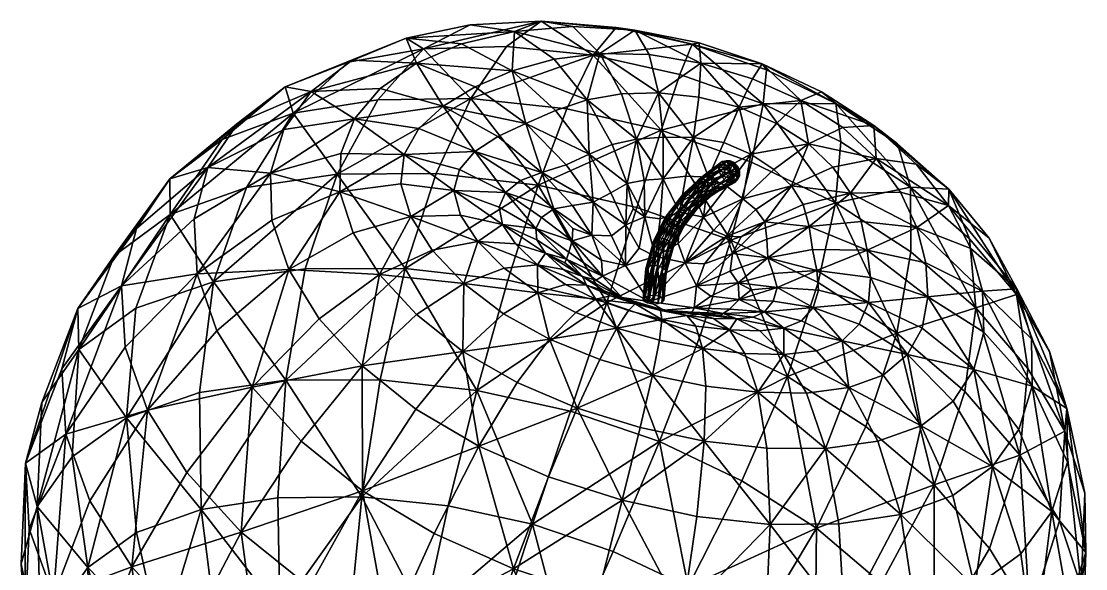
# Model space of a CAD drawing. Header units: millimetres. Extents: x -100 to 100, y -108 to 108.
# Drawn here: x -34.7 to 30.2, y 74.4 to 107.7 of the extents above; entities that cross this region are included whole.
import ezdxf

# ---------------------------------------------------------------- set-up
doc = ezdxf.new("R2010")
doc.units = ezdxf.units.MM
doc.layers.get('0').update_dxf_attribs({"color": 53, "true_color": 0xc6e157})

msp = doc.modelspace()

# ---------------------------------------------------------------- meshes
at = {"color": 54, "true_color": 0x94b11b}
mesh = msp.add_polyface(dxfattribs=at)
corners = [(-3.212, 97.751, 56.457), (-9.427, 98.445, 54.477), (-11.315, 92.656, 58.969), (-1.451, 102.4, 50.931), (-7.321, 103.032, 49.03), (-3.013, 107.733, 37.663), (-5.135, 106.2, 43.226), (0.16, 105.674, 45.001), (-7.347, 107.513, 35.324), (-10.204, 106.054, 40.641), (-12.991, 102.951, 46.251), (-11.255, 106.712, 32.393), (-10.982, 95.841, 10.118), (-11.587, 97.827, 12.551), (-8.341, 97.409, 13.276), (-7.942, 95.914, 11.382), (-10.637, 105.186, 25.413), (-7.051, 103.733, 22.736), (-8.991, 102.568, 20.225), (-12.838, 103.644, 22.276), (-10.477, 101.201, 17.65), (-14.4, 101.787, 19.01), (-3.954, 101.5, 20.916), (-1.502, 98.99, 19.912), (-2.981, 98.523, 18.468), (-5.657, 100.704, 18.985), (-4.29, 98.028, 17.067), (-7.07, 99.805, 17.051), (-5.19, 97.304, 15.767), (-5.584, 96.394, 14.452), (-8.008, 98.706, 15.156), (-11.38, 99.617, 15.077), (-7.872, 106.36, 28.315), (-4.655, 107.119, 30.864), (-2.238, 105.414, 27.27), (-4.787, 104.709, 25.121), (-1.095, 107.413, 32.94), (0.556, 105.763, 29.073), (-2.145, 102.29, 22.8), (-0.093, 99.634, 21.341), (-0.21, 102.937, 24.548), (-2.248, 96.299, 17.554), (0.144, 96.71, 19.683), (-1.108, 96.497, 18.582)]
mesh.append_faces([[corners[k] for k in face] for face in [(0, 1, 2, 0), (0, 3, 4, 0), (4, 1, 0, 4), (5, 6, 7, 5), (5, 8, 9, 5), (9, 6, 5, 9), (9, 10, 4, 9), (4, 6, 9, 4), (4, 3, 7, 4), (7, 6, 4, 7), (9, 8, 11, 9), (12, 13, 14, 12), (14, 15, 12, 14), (16, 17, 18, 16), (18, 19, 16, 18), (18, 20, 21, 18), (22, 23, 24, 22), (24, 25, 22, 24), (24, 26, 27, 24), (27, 25, 24, 27), (27, 20, 18, 27), (18, 25, 27, 18), (18, 17, 22, 18), (22, 25, 18, 22), (28, 29, 14, 28), (14, 30, 28, 14), (14, 13, 31, 14), (31, 30, 14, 31), (31, 20, 27, 31), (27, 30, 31, 27), (27, 26, 28, 27), (28, 30, 27, 28), (11, 32, 16, 11), (11, 8, 33, 11), (33, 32, 11, 33), (33, 34, 35, 33), (35, 32, 33, 35), (35, 17, 16, 35), (16, 32, 35, 16), (33, 36, 37, 33), (33, 8, 5, 33), (5, 36, 33, 5), (22, 38, 39, 22), (22, 17, 35, 22), (35, 38, 22, 35), (35, 34, 40, 35), (40, 38, 35, 40), (28, 26, 41, 28), (24, 23, 42, 24), (41, 26, 24, 41), (24, 43, 41, 24)]], dxfattribs={"vtx2": -1, "vtx3": -1, "color": 54})
mesh = msp.add_polyface(dxfattribs=at)
corners = [(0.16, 105.674, 45.001), (1.563, 107.347, 39.291), (-3.013, 107.733, 37.663), (6.196, 106.333, 40.09), (5.428, 104.481, 45.855), (-1.451, 102.4, 50.931), (4.304, 101.087, 51.849), (2.82, 96.381, 57.428), (8.553, 94.386, 57.407), (-3.212, 97.751, 56.457), (2.697, 107.194, 34.425), (-1.095, 107.413, 32.94), (3.557, 105.704, 30.414), (0.556, 105.763, 29.073), (-2.238, 105.414, 27.27), (-4.655, 107.119, 30.864), (4.135, 103.368, 27.269), (4.426, 100.677, 25.001), (2.8, 100.557, 23.962), (1.876, 103.304, 26.075), (1.318, 100.23, 22.707), (-0.21, 102.937, 24.548), (-0.093, 99.634, 21.341), (-1.502, 98.99, 19.912), (-3.954, 101.5, 20.916), (-2.145, 102.29, 22.8), (6.723, 105.181, 31.18), (6.61, 106.411, 35.2), (0.144, 96.71, 19.683), (-1.108, 96.497, 18.582), (-2.981, 98.523, 18.468), (1.225, 97.272, 20.737), (2.233, 97.834, 21.755), (2.583, 96.295, 21.49), (2.135, 95.324, 20.79), (4.423, 98.121, 23.62), (3.266, 98.044, 22.749), (4.23, 95.697, 22.761), (3.308, 95.811, 22.007), (6.266, 100.651, 25.721), (5.423, 96.098, 23.393), (5.805, 98.283, 24.269), (4.551, 95.766, 17.364), (5.471, 96.974, 16.036), (5.482, 96.721, 15.826), (4.679, 95.93, 17.62), (5.605, 97.146, 16.285), (4.925, 95.981, 17.833)]
mesh.append_faces([[corners[k] for k in face] for face in [(0, 1, 2, 0), (3, 1, 0, 3), (0, 4, 3, 0), (0, 5, 6, 0), (6, 4, 0, 6), (6, 7, 8, 6), (6, 5, 9, 6), (9, 7, 6, 9), (2, 1, 10, 2), (10, 11, 2, 10), (10, 12, 13, 10), (13, 11, 10, 13), (13, 14, 15, 13), (16, 17, 18, 16), (18, 19, 16, 18), (18, 20, 21, 18), (21, 19, 18, 21), (21, 14, 13, 21), (13, 19, 21, 13), (13, 12, 16, 13), (16, 19, 13, 16), (22, 23, 24, 22), (21, 20, 22, 21), (22, 25, 21, 22), (10, 1, 3, 10), (26, 12, 10, 26), (10, 27, 26, 10), (16, 12, 26, 16), (28, 29, 30, 28), (28, 23, 22, 28), (22, 31, 28, 22), (22, 20, 32, 22), (32, 31, 22, 32), (32, 33, 34, 32), (34, 31, 32, 34), (28, 31, 34, 28), (18, 17, 35, 18), (35, 36, 18, 35), (35, 37, 38, 35), (38, 36, 35, 38), (38, 33, 32, 38), (32, 36, 38, 32), (32, 20, 18, 32), (18, 36, 32, 18), (35, 17, 39, 35), (40, 37, 35, 40), (35, 41, 40, 35), (42, 43, 44, 42), (45, 46, 43, 45), (43, 42, 45, 43), (46, 45, 47, 46)]], dxfattribs={"vtx2": -1, "vtx3": -1, "color": 54})
mesh = msp.add_polyface(dxfattribs=at)
corners = [(4.304, 101.087, 51.849), (9.809, 99.154, 51.806), (10.513, 102.693, 45.81), (5.428, 104.481, 45.855), (6.196, 106.333, 40.09), (6.61, 106.411, 35.2), (2.697, 107.194, 34.425), (6.723, 105.181, 31.18), (10.463, 105.135, 35.274), (6.266, 100.651, 25.721), (4.426, 100.677, 25.001), (4.135, 103.368, 27.269), (6.59, 103.106, 28.023), (9.87, 104.234, 31.36), (9.05, 102.494, 28.303), (8.116, 100.349, 26.068), (5.805, 98.283, 24.269), (4.423, 98.121, 23.62), (7.181, 98.23, 24.624), (9.772, 99.637, 25.988), (8.117, 98.748, 12.714), (8.438, 98.756, 12.822), (8.495, 98.609, 12.787), (8.133, 99.02, 12.889), (8.446, 98.892, 12.91), (7.961, 98.294, 12.76), (8.23, 98.455, 12.643), (8.443, 98.218, 12.698), (8.218, 98.008, 12.825), (7.825, 98.648, 12.845), (7.844, 98.976, 13.057), (8.015, 99.19, 13.34), (8.274, 99.197, 13.124), (8.291, 99.233, 13.618), (6.903, 97.597, 14.106), (6.771, 97.892, 14.195), (6.778, 98.167, 14.388), (6.921, 98.348, 14.636), (7.162, 98.388, 14.87), (7.436, 98.274, 15.029), (8.598, 99.093, 13.816), (7.67, 98.038, 15.07), (8.855, 98.808, 13.881), (6.465, 97.906, 14.78), (6.603, 98.082, 15.022), (6.84, 98.122, 15.249), (7.111, 98.014, 15.4), (7.344, 97.788, 15.433), (7.477, 97.504, 15.341)]
mesh.append_faces([[corners[k] for k in face] for face in [(0, 1, 2, 0), (2, 3, 0, 2), (4, 3, 2, 4), (4, 5, 6, 4), (7, 5, 8, 7), (9, 10, 11, 9), (11, 12, 9, 11), (7, 12, 11, 7), (7, 13, 14, 7), (14, 12, 7, 14), (14, 15, 9, 14), (9, 12, 14, 9), (9, 16, 17, 9), (9, 15, 18, 9), (18, 16, 9, 18), (18, 15, 19, 18), (20, 21, 22, 20), (23, 24, 21, 23), (21, 20, 23, 21), (25, 26, 27, 25), (27, 28, 25, 27), (29, 20, 26, 29), (26, 25, 29, 26), (30, 23, 20, 30), (20, 29, 30, 20), (31, 32, 23, 31), (23, 30, 31, 23), (32, 31, 33, 32), (34, 25, 28, 34), (35, 29, 25, 35), (25, 34, 35, 25), (36, 30, 29, 36), (29, 35, 36, 29), (37, 31, 30, 37), (30, 36, 37, 30), (38, 33, 31, 38), (31, 37, 38, 31), (39, 40, 33, 39), (33, 38, 39, 33), (41, 42, 40, 41), (40, 39, 41, 40), (43, 36, 35, 43), (36, 43, 44, 36), (44, 37, 36, 44), (37, 44, 45, 37), (45, 38, 37, 45), (38, 45, 46, 38), (46, 39, 38, 46), (39, 46, 47, 39), (47, 41, 39, 47), (41, 47, 48, 41)]], dxfattribs={"vtx2": -1, "vtx3": -1, "color": 54})
mesh = msp.add_polyface(dxfattribs=at)
corners = [(-25.652, 95.958, 43.452), (-22.479, 100.528, 38.482), (-25.669, 98.124, 33.705), (-29.077, 93.437, 38.404), (-27.718, 95.093, 28.61), (-31.277, 90.233, 33.002), (-18.64, 103.73, 33.503), (-14.553, 105.353, 28.989), (-17.055, 103.46, 25.23), (-21.497, 101.542, 29.177), (-18.729, 101.135, 21.274), (-23.352, 98.815, 24.587), (-19.538, 98.482, 17.278), (-19.448, 95.603, 13.396), (-24.014, 92.329, 15.435), (-24.194, 95.696, 19.939), (-28.628, 91.614, 23.439), (-7.321, 103.032, 49.03), (-12.991, 102.951, 46.251), (-15.475, 98.411, 51.585), (-9.427, 98.445, 54.477), (-17.42, 92.643, 56.079), (-11.315, 92.656, 58.969), (-11.255, 106.712, 32.393), (-14.791, 105.232, 37.363), (-18.149, 102.126, 42.7), (-10.204, 106.054, 40.641), (-21, 97.599, 47.878), (-23.016, 91.856, 52.373), (-18.425, 92.602, 9.787), (-15.297, 97.33, 12.513), (-14.481, 94.833, 9.493), (-11.587, 97.827, 12.551), (-10.982, 95.841, 10.118), (-9.665, 93.777, 7.914), (-12.893, 92.297, 6.785), (-15.245, 99.666, 15.721), (-14.4, 101.787, 19.01), (-10.477, 101.201, 17.65), (-11.38, 99.617, 15.077), (-10.637, 105.186, 25.413), (-12.838, 103.644, 22.276), (-8.991, 102.568, 20.225)]
mesh.append_faces([[corners[k] for k in face] for face in [(0, 1, 2, 0), (2, 3, 0, 2), (2, 4, 5, 2), (6, 7, 8, 6), (8, 9, 6, 8), (8, 10, 11, 8), (11, 9, 8, 11), (11, 4, 2, 11), (2, 9, 11, 2), (2, 1, 6, 2), (6, 9, 2, 6), (12, 13, 14, 12), (14, 15, 12, 14), (11, 15, 16, 11), (11, 10, 12, 11), (12, 15, 11, 12), (17, 18, 19, 17), (19, 20, 17, 19), (19, 21, 22, 19), (22, 20, 19, 22), (23, 7, 6, 23), (6, 24, 23, 6), (6, 1, 25, 6), (25, 24, 6, 25), (25, 18, 26, 25), (26, 24, 25, 26), (23, 24, 26, 23), (19, 27, 28, 19), (19, 18, 25, 19), (25, 27, 19, 25), (25, 1, 0, 25), (0, 27, 25, 0), (29, 13, 30, 29), (30, 31, 29, 30), (30, 32, 33, 30), (33, 31, 30, 33), (33, 34, 35, 33), (30, 13, 12, 30), (12, 36, 30, 12), (12, 10, 37, 12), (37, 36, 12, 37), (37, 38, 39, 37), (39, 36, 37, 39), (39, 32, 30, 39), (30, 36, 39, 30), (8, 7, 40, 8), (40, 41, 8, 40), (37, 41, 42, 37), (37, 10, 8, 37), (8, 41, 37, 8), (40, 7, 23, 40)]], dxfattribs={"vtx2": -1, "vtx3": -1, "color": 54})
mesh = msp.add_polyface(dxfattribs=at)
corners = [(6.196, 106.333, 40.09), (10.714, 104.766, 40.08), (10.463, 105.135, 35.274), (6.61, 106.411, 35.2), (9.772, 99.637, 25.988), (8.319, 97.664, 24.609), (7.181, 98.23, 24.624), (8.729, 98.433, 12.897), (8.601, 98.491, 12.814), (8.495, 98.609, 12.787), (8.438, 98.756, 12.822), (8.446, 98.892, 12.91), (8.517, 98.981, 13.028), (8.631, 98.998, 13.143), (8.759, 98.94, 13.225), (8.865, 98.822, 13.252), (8.922, 98.676, 13.217), (8.914, 98.54, 13.129), (8.843, 98.451, 13.012), (8.698, 98.102, 12.862), (8.926, 98.138, 13.092), (8.443, 98.218, 12.698), (8.23, 98.455, 12.643), (8.117, 98.748, 12.714), (8.274, 99.197, 13.124), (8.133, 99.02, 12.889), (8.503, 99.233, 13.354), (8.758, 99.117, 13.518), (8.97, 98.88, 13.572), (9.084, 98.587, 13.502), (9.068, 98.315, 13.326), (8.526, 97.868, 13.024), (8.802, 97.911, 13.301), (8.218, 98.008, 12.825), (8.291, 99.233, 13.618), (8.598, 99.093, 13.816), (8.855, 98.808, 13.881), (8.992, 98.454, 13.796), (8.972, 98.125, 13.584), (7.801, 97.743, 14.981), (7.67, 98.038, 15.07), (7.794, 97.468, 14.788), (7.651, 97.286, 14.541)]
mesh.append_faces([[corners[k] for k in face] for face in [(9, 11, 13, 9), (13, 15, 17, 13), (9, 13, 17, 9), (7, 9, 17, 7)]], dxfattribs={"vtx0": -1, "vtx1": -1, "vtx2": -1, "vtx3": -1, "color": 54})
mesh.append_faces([[corners[k] for k in face] for face in [(18, 7, 17, 18)]], dxfattribs={"vtx1": -1, "vtx3": -1, "color": 54})
mesh.append_faces([[corners[k] for k in face] for face in [(0, 1, 2, 0), (2, 3, 0, 2), (4, 5, 6, 4), (7, 8, 9, 7), (9, 10, 11, 9), (11, 12, 13, 11), (13, 14, 15, 13), (15, 16, 17, 15), (19, 7, 18, 19), (18, 20, 19, 18), (21, 8, 7, 21), (7, 19, 21, 7), (22, 9, 8, 22), (8, 21, 22, 8), (9, 22, 23, 9), (24, 12, 11, 24), (11, 25, 24, 11), (26, 13, 12, 26), (12, 24, 26, 12), (27, 14, 13, 27), (13, 26, 27, 13), (28, 15, 14, 28), (14, 27, 28, 14), (29, 16, 15, 29), (15, 28, 29, 15), (30, 17, 16, 30), (16, 29, 30, 16), (20, 18, 17, 20), (17, 30, 20, 17), (31, 19, 20, 31), (20, 32, 31, 20), (33, 21, 19, 33), (19, 31, 33, 19), (34, 26, 24, 34), (35, 27, 26, 35), (26, 34, 35, 26), (36, 28, 27, 36), (27, 35, 36, 27), (28, 36, 37, 28), (32, 20, 30, 32), (30, 38, 32, 30), (39, 37, 36, 39), (36, 40, 39, 36), (41, 38, 37, 41), (37, 39, 41, 37), (38, 41, 42, 38)]], dxfattribs={"vtx2": -1, "vtx3": -1, "color": 54})
mesh = msp.add_polyface(dxfattribs=at)
corners = [(14.931, 96.664, 50.822), (9.809, 99.154, 51.806), (8.553, 94.386, 57.407), (19.511, 97.616, 43.126), (18.715, 100.271, 37.718), (14.945, 102.72, 39.282), (15.259, 100.381, 44.892), (10.714, 104.766, 40.08), (10.513, 102.693, 45.81), (6.196, 106.333, 40.09), (21.852, 97.493, 35.409), (23.113, 94.472, 40.535), (10.463, 105.135, 35.274), (9.87, 104.234, 31.36), (6.723, 105.181, 31.18), (17.267, 101.375, 33.352), (14.075, 103.434, 34.655), (15.383, 101.261, 29.924), (12.814, 102.903, 30.943), (13.278, 100.257, 27.331), (11.168, 98.693, 25.47), (9.772, 99.637, 25.988), (11.325, 101.511, 28.077), (8.116, 100.349, 26.068), (9.05, 102.494, 28.303), (19.858, 99.029, 31.373), (21.835, 96.496, 28.851), (18.905, 97.321, 26.19), (17.406, 99.377, 28.297), (15.839, 97.253, 24.355), (19.902, 95.166, 23.732), (12.24, 97.694, 24.502), (14.775, 98.832, 26.05), (12.967, 96.562, 23.19), (9.27, 96.9, 24.237), (8.319, 97.664, 24.609), (10.08, 96.258, 23.522), (10.618, 95.517, 22.543), (8.992, 98.454, 13.796), (9.084, 98.587, 13.502), (8.97, 98.88, 13.572), (8.972, 98.125, 13.584), (9.068, 98.315, 13.326)]
mesh.append_faces([[corners[k] for k in face] for face in [(0, 1, 2, 0), (3, 4, 5, 3), (5, 6, 3, 5), (5, 7, 8, 5), (8, 6, 5, 8), (8, 1, 0, 8), (0, 6, 8, 0), (3, 6, 0, 3), (8, 7, 9, 8), (10, 4, 3, 10), (3, 11, 10, 3), (12, 13, 14, 12), (5, 4, 15, 5), (15, 16, 5, 15), (15, 17, 18, 15), (18, 16, 15, 18), (18, 13, 12, 18), (12, 16, 18, 12), (12, 7, 5, 12), (5, 16, 12, 5), (19, 20, 21, 19), (21, 22, 19, 21), (21, 23, 24, 21), (24, 22, 21, 24), (24, 13, 18, 24), (18, 22, 24, 18), (18, 17, 19, 18), (19, 22, 18, 19), (15, 4, 10, 15), (10, 25, 15, 10), (26, 25, 10, 26), (26, 27, 28, 26), (28, 25, 26, 28), (28, 17, 15, 28), (15, 25, 28, 15), (29, 27, 30, 29), (31, 20, 19, 31), (19, 32, 31, 19), (19, 17, 28, 19), (28, 32, 19, 28), (28, 27, 29, 28), (29, 32, 28, 29), (29, 33, 31, 29), (31, 32, 29, 31), (21, 20, 34, 21), (34, 35, 21, 34), (34, 20, 31, 34), (31, 36, 34, 31), (31, 33, 37, 31), (38, 39, 40, 38), (41, 42, 39, 41), (39, 38, 41, 39)]], dxfattribs={"vtx2": -1, "vtx3": -1, "color": 54})
mesh = msp.add_polyface(dxfattribs=at)
corners = [(8.553, 94.386, 57.407), (9.809, 99.154, 51.806), (4.304, 101.087, 51.849), (7.181, 98.23, 24.624), (6.493, 96.701, 23.885), (5.423, 96.098, 23.393), (5.805, 98.283, 24.269), (6.872, 95.785, 23.649), (8.319, 97.664, 24.609), (7.41, 97.247, 14.306), (8.526, 97.868, 13.024), (8.802, 97.911, 13.301), (7.651, 97.286, 14.541), (7.136, 97.361, 14.147), (8.218, 98.008, 12.825), (6.903, 97.597, 14.106), (8.972, 98.125, 13.584), (6.169, 96.15, 15.855), (7.1, 97.023, 14.678), (7.336, 97.062, 14.905), (6.41, 96.194, 16.076), (5.884, 96.246, 15.722), (6.829, 97.131, 14.527), (5.633, 96.455, 15.711), (6.596, 97.357, 14.494), (5.482, 96.721, 15.826), (6.463, 97.641, 14.586), (5.471, 96.974, 16.036), (6.465, 97.906, 14.78), (5.605, 97.146, 16.285), (6.603, 98.082, 15.022), (5.846, 97.19, 16.506), (6.84, 98.122, 15.249), (6.13, 97.094, 16.639), (7.111, 98.014, 15.4), (6.382, 96.886, 16.65), (7.344, 97.788, 15.433), (6.533, 96.619, 16.535), (7.477, 97.504, 15.341), (6.543, 96.366, 16.325), (7.474, 97.239, 15.148), (4.925, 95.981, 17.833), (5.224, 95.905, 17.946), (6.771, 97.892, 14.195), (7.801, 97.743, 14.981), (7.67, 98.038, 15.07), (7.794, 97.468, 14.788)]
mesh.append_faces([[corners[k] for k in face] for face in [(0, 1, 2, 0), (3, 4, 5, 3), (5, 6, 3, 5), (7, 4, 3, 7), (3, 8, 7, 3), (9, 10, 11, 9), (11, 12, 9, 11), (13, 14, 10, 13), (10, 9, 13, 10), (14, 13, 15, 14), (12, 11, 16, 12), (17, 18, 19, 17), (19, 20, 17, 19), (21, 22, 18, 21), (18, 17, 21, 18), (23, 24, 22, 23), (22, 21, 23, 22), (25, 26, 24, 25), (24, 23, 25, 24), (27, 28, 26, 27), (26, 25, 27, 26), (29, 30, 28, 29), (28, 27, 29, 28), (31, 32, 30, 31), (30, 29, 31, 30), (33, 34, 32, 33), (32, 31, 33, 32), (35, 36, 34, 35), (34, 33, 35, 34), (37, 38, 36, 37), (36, 35, 37, 36), (39, 40, 38, 39), (38, 37, 39, 38), (20, 19, 40, 20), (40, 39, 20, 40), (41, 31, 29, 41), (31, 41, 42, 31), (12, 19, 18, 12), (18, 9, 12, 18), (9, 18, 22, 9), (22, 13, 9, 22), (13, 22, 24, 13), (24, 15, 13, 24), (15, 24, 26, 15), (26, 43, 15, 26), (43, 26, 28, 43), (38, 44, 45, 38), (44, 38, 40, 44), (40, 46, 44, 40), (46, 40, 19, 46), (19, 12, 46, 19)]], dxfattribs={"vtx2": -1, "vtx3": -1, "color": 54})
mesh = msp.add_polyface(dxfattribs=at)
corners = [(-28.321, 83.565, 51.467), (-27.739, 90.234, 47.939), (-31.226, 87.715, 42.865), (-31.623, 81.19, 46.675), (-33.476, 84.501, 37.425), (-33.765, 78.161, 41.54), (-11.315, 92.656, 58.969), (-17.42, 92.643, 56.079), (-18.595, 85.856, 59.167), (-12.842, 85.881, 61.908), (-19.08, 78.68, 60.994), (-13.966, 78.743, 63.487), (-23.016, 91.856, 52.373), (-23.866, 85.102, 55.658), (-23.757, 77.967, 57.821), (-32.011, 82.564, 22.204), (-28.4, 87.864, 18.436), (-27.034, 84.023, 13.843), (-30.55, 78.494, 17.344), (-24.014, 92.329, 15.435), (-19.448, 95.603, 13.396), (-18.425, 92.602, 9.787), (-22.801, 88.862, 11.28), (-16.56, 89.601, 6.574), (-20.652, 85.42, 7.601), (-24.638, 80.22, 9.788), (-13.944, 86.724, 3.883), (-10.668, 84.092, 1.838), (-13.927, 79.116, 2.172), (-17.662, 82.13, 4.522), (-21.319, 76.587, 6.398), (-25.652, 95.958, 43.452), (-29.077, 93.437, 38.404), (-31.277, 90.233, 33.002), (-25.669, 98.124, 33.705), (-28.628, 91.614, 23.439), (-24.194, 95.696, 19.939), (-27.718, 95.093, 28.61), (-23.352, 98.815, 24.587), (-34.486, 80.791, 31.894), (-32.254, 86.543, 27.512), (-21, 97.599, 47.878), (-15.475, 98.411, 51.585), (-10.632, 89.849, 4.511), (-7.795, 87.612, 2.797), (-12.893, 92.297, 6.785), (-9.665, 93.777, 7.914), (-7.737, 91.752, 6.072), (-14.481, 94.833, 9.493), (-10.982, 95.841, 10.118)]
mesh.append_faces([[corners[k] for k in face] for face in [(0, 1, 2, 0), (2, 3, 0, 2), (2, 4, 5, 2), (6, 7, 8, 6), (8, 9, 6, 8), (8, 10, 11, 8), (11, 9, 8, 11), (12, 1, 0, 12), (0, 13, 12, 0), (8, 13, 14, 8), (8, 7, 12, 8), (12, 13, 8, 12), (15, 16, 17, 15), (17, 18, 15, 17), (19, 20, 21, 19), (21, 22, 19, 21), (21, 23, 24, 21), (24, 22, 21, 24), (24, 25, 17, 24), (17, 22, 24, 17), (17, 16, 19, 17), (19, 22, 17, 19), (26, 27, 28, 26), (24, 29, 30, 24), (24, 23, 26, 24), (26, 29, 24, 26), (2, 1, 31, 2), (31, 32, 2, 31), (33, 32, 34, 33), (33, 4, 2, 33), (2, 32, 33, 2), (19, 16, 35, 19), (35, 36, 19, 35), (35, 37, 38, 35), (39, 40, 15, 39), (39, 4, 33, 39), (33, 40, 39, 33), (33, 37, 35, 33), (35, 40, 33, 35), (35, 16, 15, 35), (15, 40, 35, 15), (31, 1, 12, 31), (12, 41, 31, 12), (12, 7, 42, 12), (26, 43, 44, 26), (26, 23, 45, 26), (45, 43, 26, 45), (45, 46, 47, 45), (45, 48, 49, 45), (45, 23, 21, 45), (21, 48, 45, 21)]], dxfattribs={"vtx2": -1, "vtx3": -1, "color": 54})
mesh = msp.add_polyface(dxfattribs=at)
corners = [(-6.943, 85.232, 63.799), (-5.062, 91.953, 60.954), (-11.315, 92.656, 58.969), (-12.842, 85.881, 61.908), (-13.966, 78.743, 63.487), (0.975, 90.596, 61.946), (-1.234, 83.963, 64.757), (-3.212, 97.751, 56.457), (-6.822, 81.829, 0.564), (-10.668, 84.092, 1.838), (-7.795, 87.612, 2.797), (-4.481, 85.711, 1.766), (-5.314, 89.901, 4.7), (-2.513, 88.358, 3.904), (-0.829, 84.157, 1.367), (-2.574, 79.966, 0.023), (-3.228, 91.186, 7.199), (-1.542, 91.692, 9.945), (0.322, 90.788, 9.48), (-0.915, 89.981, 6.601), (-13.944, 86.724, 3.883), (-7.737, 91.752, 6.072), (-10.632, 89.849, 4.511), (-12.893, 92.297, 6.785), (-8.341, 97.409, 13.276), (-5.584, 96.394, 14.452), (-5.373, 95.34, 13.003), (-7.942, 95.914, 11.382), (-4.584, 94.162, 11.659), (-6.89, 94.309, 9.644), (-9.665, 93.777, 7.914), (-10.982, 95.841, 10.118), (-3.242, 92.881, 10.655), (-5.27, 92.681, 8.232), (-1.664, 92.6, 13.008), (-0.259, 91.645, 12.59), (-2.759, 93.603, 13.639), (-1.582, 93.01, 15.053), (-0.491, 92.175, 15.262), (-3.341, 95.098, 15.846), (-3.291, 94.404, 14.702), (-1.331, 93.652, 17.357), (-1.467, 93.231, 16.243), (-5.19, 97.304, 15.767), (-2.993, 95.781, 16.719), (-2.248, 96.299, 17.554), (-1.136, 94.339, 17.909)]
mesh.append_faces([[corners[k] for k in face] for face in [(0, 1, 2, 0), (2, 3, 0, 2), (0, 3, 4, 0), (5, 1, 0, 5), (0, 6, 5, 0), (2, 1, 7, 2), (7, 1, 5, 7), (8, 9, 10, 8), (10, 11, 8, 10), (10, 12, 13, 10), (13, 11, 10, 13), (14, 11, 13, 14), (14, 15, 8, 14), (8, 11, 14, 8), (16, 17, 18, 16), (13, 12, 16, 13), (16, 19, 13, 16), (10, 9, 20, 10), (21, 22, 23, 21), (21, 12, 10, 21), (10, 22, 21, 10), (24, 25, 26, 24), (26, 27, 24, 26), (26, 28, 29, 26), (29, 27, 26, 29), (29, 30, 31, 29), (31, 27, 29, 31), (32, 17, 16, 32), (16, 33, 32, 16), (16, 12, 21, 16), (21, 33, 16, 21), (21, 30, 29, 21), (29, 33, 21, 29), (29, 28, 32, 29), (32, 33, 29, 32), (32, 34, 35, 32), (32, 28, 36, 32), (36, 34, 32, 36), (36, 37, 38, 36), (26, 25, 39, 26), (39, 40, 26, 39), (39, 41, 42, 39), (42, 40, 39, 42), (36, 40, 42, 36), (36, 28, 26, 36), (26, 40, 36, 26), (39, 25, 43, 39), (43, 44, 39, 43), (45, 44, 43, 45), (46, 44, 45, 46), (39, 44, 46, 39)]], dxfattribs={"vtx2": -1, "vtx3": -1, "color": 54})
mesh = msp.add_polyface(dxfattribs=at)
corners = [(0.975, 90.596, 61.946), (2.82, 96.381, 57.428), (-3.212, 97.751, 56.457), (-2.248, 96.299, 17.554), (-1.091, 95.097, 18.129), (-1.136, 94.339, 17.909), (-1.331, 93.652, 17.357), (-3.341, 95.098, 15.846), (0.144, 96.71, 19.683), (1.26, 94.663, 19.954), (0.07, 94.694, 18.96), (-1.108, 96.497, 18.582), (0.661, 93.18, 19.235), (0.725, 92.187, 18.886), (2.119, 92.853, 20.45), (2.135, 95.324, 20.79), (2.964, 93.905, 21.307), (2.583, 96.295, 21.49), (3.308, 95.811, 22.007), (4.23, 95.697, 22.761), (3.951, 93.402, 22.06), (5.335, 94.196, 22.82), (5.764, 93.005, 22.372), (5.423, 96.098, 23.393), (4.576, 95.532, 17.132), (5.482, 96.721, 15.826), (5.633, 96.455, 15.711), (4.747, 95.291, 16.989), (4.551, 95.766, 17.364), (4.656, 93.703, 18.256), (5.316, 95.031, 17.084), (5.563, 95.082, 17.298), (4.907, 93.763, 18.46), (4.344, 93.753, 18.165), (5.018, 95.108, 16.971), (4.056, 93.901, 18.215), (3.867, 94.106, 18.39), (3.829, 94.314, 18.644), (3.952, 94.468, 18.909), (4.679, 95.93, 17.62), (4.203, 94.529, 19.114), (4.925, 95.981, 17.833), (4.515, 94.479, 19.203), (5.224, 95.905, 17.946), (4.804, 94.332, 19.154), (5.495, 95.722, 17.928), (4.993, 94.127, 18.979), (3.49, 92.782, 20.087), (3.37, 92.639, 19.814), (3.744, 92.854, 20.284), (4.065, 92.836, 20.351), (4.366, 92.732, 20.272)]
mesh.append_faces([[corners[k] for k in face] for face in [(0, 1, 2, 0), (3, 4, 5, 3), (5, 6, 7, 5), (8, 9, 10, 8), (10, 11, 8, 10), (10, 4, 3, 10), (3, 11, 10, 3), (5, 12, 13, 5), (5, 4, 10, 5), (10, 12, 5, 10), (10, 9, 14, 10), (15, 9, 8, 15), (14, 9, 15, 14), (15, 16, 14, 15), (15, 17, 18, 15), (18, 16, 15, 18), (18, 19, 20, 18), (20, 16, 18, 20), (20, 21, 22, 20), (20, 19, 23, 20), (23, 21, 20, 23), (24, 25, 26, 24), (26, 27, 24, 26), (25, 24, 28, 25), (29, 30, 31, 29), (31, 32, 29, 31), (33, 34, 30, 33), (30, 29, 33, 30), (35, 27, 34, 35), (34, 33, 35, 34), (36, 24, 27, 36), (27, 35, 36, 27), (37, 28, 24, 37), (24, 36, 37, 24), (38, 39, 28, 38), (28, 37, 38, 28), (40, 41, 39, 40), (39, 38, 40, 39), (42, 43, 41, 42), (41, 40, 42, 41), (44, 45, 43, 44), (43, 42, 44, 43), (45, 44, 46, 45), (47, 38, 37, 47), (37, 48, 47, 37), (49, 40, 38, 49), (38, 47, 49, 38), (50, 42, 40, 50), (40, 49, 50, 40), (51, 44, 42, 51), (42, 50, 51, 42)]], dxfattribs={"vtx2": -1, "vtx3": -1, "color": 54})
mesh = msp.add_polyface(dxfattribs=at)
corners = [(8.553, 94.386, 57.407), (2.82, 96.381, 57.428), (0.975, 90.596, 61.946), (9.27, 96.9, 24.237), (7.497, 94.973, 23.312), (6.872, 95.785, 23.649), (8.319, 97.664, 24.609), (5.423, 96.098, 23.393), (6.493, 96.701, 23.885), (5.335, 94.196, 22.82), (5.764, 93.005, 22.372), (10.618, 95.517, 22.543), (10.08, 96.258, 23.522), (12.24, 97.694, 24.502), (9.173, 94.59, 22.268), (8.306, 94.64, 22.762), (10.815, 93.322, 20.087), (10.752, 94.456, 21.382), (13.328, 95.22, 21.642), (8.514, 92.505, 20.427), (8.657, 93.586, 21.492), (6.445, 91.597, 20.773), (3.558, 90.647, 20.845), (6.933, 92.952, 21.876), (11.366, 91.499, 17.419), (9.793, 91.357, 18.153), (9.005, 91.784, 19.198), (11.14, 92.36, 18.708), (7.328, 90.975, 19.367), (5.316, 95.031, 17.084), (6.169, 96.15, 15.855), (6.41, 96.194, 16.076), (5.563, 95.082, 17.298), (5.018, 95.108, 16.971), (5.884, 96.246, 15.722), (4.747, 95.291, 16.989), (5.633, 96.455, 15.711), (5.224, 95.905, 17.946), (6.13, 97.094, 16.639), (5.846, 97.19, 16.506), (5.495, 95.722, 17.928), (6.382, 96.886, 16.65), (5.666, 95.481, 17.785), (6.533, 96.619, 16.535), (5.691, 95.247, 17.554), (6.543, 96.366, 16.325), (4.993, 94.127, 18.979), (5.03, 93.918, 18.725), (4.907, 93.763, 18.46)]
mesh.append_faces([[corners[k] for k in face] for face in [(0, 1, 2, 0), (3, 4, 5, 3), (5, 6, 3, 5), (7, 8, 5, 7), (5, 9, 7, 5), (5, 4, 10, 5), (10, 9, 5, 10), (11, 12, 13, 11), (11, 14, 15, 11), (15, 12, 11, 15), (15, 4, 3, 15), (3, 12, 15, 3), (16, 17, 18, 16), (16, 19, 20, 16), (20, 17, 16, 20), (20, 14, 11, 20), (11, 17, 20, 11), (21, 22, 10, 21), (10, 23, 21, 10), (10, 4, 15, 10), (15, 23, 10, 15), (15, 14, 20, 15), (20, 23, 15, 20), (20, 19, 21, 20), (21, 23, 20, 21), (24, 25, 26, 24), (26, 27, 24, 26), (26, 19, 16, 26), (16, 27, 26, 16), (21, 19, 26, 21), (26, 28, 21, 26), (29, 30, 31, 29), (31, 32, 29, 31), (33, 34, 30, 33), (30, 29, 33, 30), (35, 36, 34, 35), (34, 33, 35, 34), (37, 38, 39, 37), (40, 41, 38, 40), (38, 37, 40, 38), (42, 43, 41, 42), (41, 40, 42, 41), (44, 45, 43, 44), (43, 42, 44, 43), (32, 31, 45, 32), (45, 44, 32, 45), (46, 42, 40, 46), (47, 44, 42, 47), (42, 46, 47, 42), (48, 32, 44, 48), (44, 47, 48, 44)]], dxfattribs={"vtx2": -1, "vtx3": -1, "color": 54})
mesh = msp.add_polyface(dxfattribs=at)
corners = [(11.998, 86.087, 60.989), (16.782, 83.021, 59.06), (18.665, 88.725, 54.45), (13.873, 91.817, 56.409), (19.535, 93.679, 48.921), (14.931, 96.664, 50.822), (8.553, 94.386, 57.407), (19.511, 97.616, 43.126), (14.325, 81.681, 5.123), (13.155, 85.07, 6.786), (15.746, 85.403, 8.47), (17.517, 82.127, 7.234), (17.842, 86.167, 10.509), (20.164, 83.079, 9.777), (10.198, 85.116, 5.467), (10.743, 81.699, 3.462), (11.773, 87.414, 9.03), (11.774, 89.028, 12.471), (12.854, 89.476, 13.7), (15.337, 88.246, 11.93), (13.776, 87.652, 10.341), (16.864, 93.786, 20.2), (13.536, 93.824, 19.947), (13.328, 95.22, 21.642), (16.497, 95.535, 22.366), (12.967, 96.562, 23.19), (15.839, 97.253, 24.355), (19.902, 95.166, 23.732), (13.566, 90.289, 15.033), (16.381, 89.26, 13.759), (13.889, 91.348, 16.517), (16.944, 90.585, 15.786), (20.213, 89.034, 15.509), (19.318, 87.412, 12.889), (13.801, 92.53, 18.197), (17.059, 92.115, 17.969), (20.566, 90.928, 18.269), (10.815, 93.322, 20.087), (10.618, 95.517, 22.543), (10.752, 94.456, 21.382), (11.14, 92.36, 18.708), (11.366, 91.499, 17.419), (10.599, 90.014, 15.476), (11.135, 90.667, 16.398)]
mesh.append_faces([[corners[k] for k in face] for face in [(0, 1, 2, 0), (2, 3, 0, 2), (2, 4, 5, 2), (5, 3, 2, 5), (6, 3, 5, 6), (0, 3, 6, 0), (5, 4, 7, 5), (8, 9, 10, 8), (10, 11, 8, 10), (10, 12, 13, 10), (13, 11, 10, 13), (14, 9, 8, 14), (8, 15, 14, 8), (16, 9, 14, 16), (17, 18, 19, 17), (19, 20, 17, 19), (19, 12, 10, 19), (10, 20, 19, 10), (10, 9, 16, 10), (16, 20, 10, 16), (17, 20, 16, 17), (21, 22, 23, 21), (23, 24, 21, 23), (23, 25, 26, 23), (26, 24, 23, 26), (27, 24, 26, 27), (21, 24, 27, 21), (19, 18, 28, 19), (28, 29, 19, 28), (28, 30, 31, 28), (31, 29, 28, 31), (31, 32, 33, 31), (33, 29, 31, 33), (33, 12, 19, 33), (19, 29, 33, 19), (34, 22, 21, 34), (21, 35, 34, 21), (31, 35, 36, 31), (31, 30, 34, 31), (34, 35, 31, 34), (23, 22, 37, 23), (38, 25, 23, 38), (23, 39, 38, 23), (37, 22, 34, 37), (34, 40, 37, 34), (34, 30, 41, 34), (41, 40, 34, 41), (28, 18, 42, 28), (42, 43, 28, 42), (41, 30, 28, 41), (28, 43, 41, 28)]], dxfattribs={"vtx2": -1, "vtx3": -1, "color": 54})
mesh = msp.add_polyface(dxfattribs=at)
corners = [(28.918, 82.748, 38.437), (26.657, 86.567, 42.578), (26.174, 81.292, 47.852), (29.053, 84.133, 29.239), (26.895, 88.382, 25.364), (25.999, 91.43, 29.097), (27.982, 87.593, 33.449), (24.299, 94.507, 32.49), (25.969, 91.085, 37.262), (19.511, 97.616, 43.126), (19.535, 93.679, 48.921), (23.486, 90.262, 46.123), (23.113, 94.472, 40.535), (21.852, 97.493, 35.409), (18.665, 88.725, 54.45), (16.782, 83.021, 59.06), (20.946, 79.468, 56.178), (22.815, 85.162, 51.546), (26.929, 85.482, 21.427), (29.088, 80.845, 24.773), (28.131, 77.851, 20.243), (21.835, 96.496, 28.851), (23.904, 91.271, 22.703), (23.188, 93.876, 25.917), (20.44, 93.004, 21.05), (19.902, 95.166, 23.732), (18.905, 97.321, 26.19), (16.864, 93.786, 20.2), (23.972, 88.781, 19.34), (26.125, 82.846, 17.455), (23.379, 86.513, 15.971), (20.213, 89.034, 15.509), (20.566, 90.928, 18.269), (20.164, 83.079, 9.777), (22.114, 84.577, 12.736), (24.506, 80.587, 13.615), (17.842, 86.167, 10.509), (19.318, 87.412, 12.889), (17.059, 92.115, 17.969), (16.944, 90.585, 15.786)]
mesh.append_faces([[corners[k] for k in face] for face in [(0, 1, 2, 0), (3, 4, 5, 3), (5, 6, 3, 5), (5, 7, 8, 5), (8, 6, 5, 8), (8, 1, 0, 8), (0, 6, 8, 0), (3, 6, 0, 3), (9, 10, 11, 9), (11, 12, 9, 11), (11, 1, 8, 11), (8, 12, 11, 8), (8, 7, 13, 8), (13, 12, 8, 13), (14, 15, 16, 14), (16, 17, 14, 16), (2, 1, 11, 2), (11, 17, 2, 11), (11, 10, 14, 11), (14, 17, 11, 14), (18, 4, 3, 18), (3, 19, 18, 3), (18, 19, 20, 18), (13, 7, 21, 13), (5, 4, 22, 5), (22, 23, 5, 22), (22, 24, 25, 22), (25, 23, 22, 25), (25, 26, 21, 25), (21, 23, 25, 21), (21, 7, 5, 21), (5, 23, 21, 5), (25, 24, 27, 25), (22, 4, 18, 22), (18, 28, 22, 18), (18, 29, 30, 18), (30, 28, 18, 30), (30, 31, 32, 30), (32, 28, 30, 32), (32, 24, 22, 32), (22, 28, 32, 22), (33, 34, 35, 33), (33, 36, 37, 33), (37, 34, 33, 37), (37, 31, 30, 37), (30, 34, 37, 30), (30, 29, 35, 30), (35, 34, 30, 35), (27, 24, 32, 27), (32, 38, 27, 32), (32, 31, 39, 32)]], dxfattribs={"vtx2": -1, "vtx3": -1, "color": 54})
mesh = msp.add_polyface(dxfattribs=at)
corners = [(-0.259, 91.645, 12.59), (-1.542, 91.692, 9.945), (-3.242, 92.881, 10.655), (-0.491, 92.175, 15.262), (-1.664, 92.6, 13.008), (-2.759, 93.603, 13.639), (0.821, 91.297, 15.16), (-1.467, 93.231, 16.243), (-1.582, 93.01, 15.053), (0.725, 92.187, 18.886), (3.558, 90.647, 20.845), (1.899, 90.899, 17.683), (0.323, 91.945, 17.392), (-1.331, 93.652, 17.357), (2.119, 92.853, 20.45), (0.661, 93.18, 19.235), (-1.136, 94.339, 17.909), (0.07, 94.694, 18.96), (3.951, 93.402, 22.06), (2.964, 93.905, 21.307), (5.764, 93.005, 22.372), (4.238, 92.179, 19.321), (4.656, 93.703, 18.256), (4.907, 93.763, 18.46), (4.493, 92.251, 19.517), (3.918, 92.197, 19.253), (4.344, 93.753, 18.165), (3.617, 92.301, 19.332), (4.056, 93.901, 18.215), (3.417, 92.463, 19.538), (3.867, 94.106, 18.39), (3.37, 92.639, 19.814), (3.829, 94.314, 18.644), (4.566, 92.571, 20.066), (4.993, 94.127, 18.979), (4.804, 94.332, 19.154), (4.366, 92.732, 20.272), (4.613, 92.394, 19.79), (5.03, 93.918, 18.725), (3.256, 90.657, 20.526), (3.206, 90.798, 20.821), (3.325, 90.929, 21.101), (3.49, 92.782, 20.087), (3.58, 91.013, 21.291), (3.744, 92.854, 20.284), (3.904, 91.03, 21.34), (4.065, 92.836, 20.351), (4.209, 90.973, 21.234), (4.413, 90.858, 21.003), (4.463, 90.716, 20.709), (4.344, 90.585, 20.429)]
mesh.append_faces([[corners[k] for k in face] for face in [(0, 1, 2, 0), (3, 4, 5, 3), (3, 6, 0, 3), (0, 4, 3, 0), (7, 8, 5, 7), (9, 10, 11, 9), (11, 12, 9, 11), (3, 12, 11, 3), (3, 8, 7, 3), (7, 12, 3, 7), (7, 13, 9, 7), (9, 12, 7, 9), (14, 10, 9, 14), (9, 15, 14, 9), (9, 13, 16, 9), (14, 15, 17, 14), (18, 10, 14, 18), (14, 19, 18, 14), (20, 10, 18, 20), (21, 22, 23, 21), (23, 24, 21, 23), (25, 26, 22, 25), (22, 21, 25, 22), (27, 28, 26, 27), (26, 25, 27, 26), (29, 30, 28, 29), (28, 27, 29, 28), (31, 32, 30, 31), (30, 29, 31, 30), (33, 34, 35, 33), (35, 36, 33, 35), (37, 38, 34, 37), (34, 33, 37, 34), (24, 23, 38, 24), (38, 37, 24, 38), (39, 29, 27, 39), (40, 31, 29, 40), (29, 39, 40, 29), (41, 42, 31, 41), (31, 40, 41, 31), (43, 44, 42, 43), (42, 41, 43, 42), (45, 46, 44, 45), (44, 43, 45, 44), (47, 36, 46, 47), (46, 45, 47, 46), (48, 33, 36, 48), (36, 47, 48, 36), (49, 37, 33, 49), (33, 48, 49, 33), (37, 49, 50, 37)]], dxfattribs={"vtx2": -1, "vtx3": -1, "color": 54})
mesh = msp.add_polyface(dxfattribs=at)
corners = [(4.187, 82.114, 64.787), (6.695, 88.627, 61.954), (0.975, 90.596, 61.946), (-1.234, 83.963, 64.757), (8.553, 94.386, 57.407), (-0.829, 84.157, 1.367), (3.019, 82.963, 1.55), (1.913, 78.53, 0.178), (0.551, 87.114, 3.64), (3.766, 86.16, 3.863), (6.923, 82.14, 2.265), (-2.513, 88.358, 3.904), (0.322, 90.788, 9.48), (-0.915, 89.981, 6.601), (-3.228, 91.186, 7.199), (2.302, 90.099, 9.362), (1.588, 89.03, 6.439), (4.196, 88.297, 6.712), (6.829, 87.778, 7.288), (4.349, 89.552, 9.69), (4.441, 90.118, 17.815), (3.558, 90.647, 20.845), (6.317, 90.269, 18.903), (4.265, 90.102, 12.394), (5.856, 89.79, 12.939), (2.715, 90.516, 12.007), (2.875, 90.544, 13.789), (3.867, 90.288, 14.741), (5.182, 90.003, 15.449), (-1.542, 91.692, 9.945), (-0.259, 91.645, 12.59), (1.204, 90.99, 12.164), (0.821, 91.297, 15.16), (2.024, 90.805, 14.579), (1.899, 90.899, 17.683), (3.079, 90.45, 16.652), (-0.491, 92.175, 15.262), (4.089, 90.5, 20.239), (4.238, 92.179, 19.321), (4.493, 92.251, 19.517), (4.344, 90.585, 20.429), (3.765, 90.485, 20.19), (3.918, 92.197, 19.253), (3.46, 90.542, 20.295), (3.617, 92.301, 19.332), (3.256, 90.657, 20.526), (4.613, 92.394, 19.79)]
mesh.append_faces([[corners[k] for k in face] for face in [(0, 1, 2, 0), (2, 3, 0, 2), (2, 1, 4, 2), (5, 6, 7, 5), (5, 8, 9, 5), (9, 6, 5, 9), (10, 6, 9, 10), (11, 8, 5, 11), (12, 13, 14, 12), (12, 15, 16, 12), (16, 13, 12, 16), (16, 8, 11, 16), (11, 13, 16, 11), (9, 17, 18, 9), (9, 8, 16, 9), (16, 17, 9, 16), (16, 15, 19, 16), (19, 17, 16, 19), (20, 21, 22, 20), (19, 23, 24, 19), (19, 15, 25, 19), (25, 23, 19, 25), (25, 26, 27, 25), (27, 23, 25, 27), (27, 28, 24, 27), (24, 23, 27, 24), (12, 29, 30, 12), (30, 31, 12, 30), (30, 32, 33, 30), (33, 31, 30, 33), (33, 26, 25, 33), (25, 31, 33, 25), (25, 15, 12, 25), (12, 31, 25, 12), (34, 21, 20, 34), (20, 35, 34, 20), (20, 28, 27, 20), (27, 35, 20, 27), (27, 26, 33, 27), (33, 35, 27, 33), (33, 32, 34, 33), (34, 35, 33, 34), (34, 32, 36, 34), (37, 38, 39, 37), (39, 40, 37, 39), (41, 42, 38, 41), (38, 37, 41, 38), (43, 44, 42, 43), (42, 41, 43, 42), (44, 43, 45, 44), (40, 39, 46, 40)]], dxfattribs={"vtx2": -1, "vtx3": -1, "color": 54})
mesh = msp.add_polyface(dxfattribs=at)
corners = [(11.998, 86.087, 60.989), (6.695, 88.627, 61.954), (4.187, 82.114, 64.787), (9.22, 79.724, 63.898), (8.553, 94.386, 57.407), (6.923, 82.14, 2.265), (7.02, 85.494, 4.498), (10.198, 85.116, 5.467), (10.743, 81.699, 3.462), (6.829, 87.778, 7.288), (6.419, 89.156, 10.236), (8.47, 88.92, 10.768), (9.407, 87.47, 8.037), (10.316, 88.869, 11.457), (11.773, 87.414, 9.03), (11.774, 89.028, 12.471), (3.766, 86.16, 3.863), (4.349, 89.552, 9.69), (4.196, 88.297, 6.712), (10.599, 90.014, 15.476), (12.854, 89.476, 13.7), (9.91, 89.688, 14.486), (8.922, 89.59, 13.667), (7.897, 89.804, 15.145), (8.08, 89.917, 16.218), (8.457, 90.174, 17.223), (5.856, 89.79, 12.939), (7.489, 89.622, 13.257), (5.182, 90.003, 15.449), (6.662, 89.881, 15.501), (6.317, 90.269, 18.903), (6.183, 90, 17.499), (4.441, 90.118, 17.815), (9.064, 90.771, 17.845), (11.135, 90.667, 16.398), (9.793, 91.357, 18.153), (11.366, 91.499, 17.419), (3.558, 90.647, 20.845), (6.445, 91.597, 20.773), (7.328, 90.975, 19.367), (9.005, 91.784, 19.198)]
mesh.append_faces([[corners[k] for k in face] for face in [(0, 1, 2, 0), (2, 3, 0, 2), (4, 1, 0, 4), (5, 6, 7, 5), (7, 8, 5, 7), (9, 10, 11, 9), (11, 12, 9, 11), (11, 13, 14, 11), (14, 12, 11, 14), (7, 12, 14, 7), (7, 6, 9, 7), (9, 12, 7, 9), (14, 13, 15, 14), (16, 6, 5, 16), (17, 10, 9, 17), (9, 18, 17, 9), (9, 6, 16, 9), (19, 20, 15, 19), (15, 21, 19, 15), (15, 13, 22, 15), (22, 21, 15, 22), (22, 23, 24, 22), (24, 21, 22, 24), (24, 25, 19, 24), (19, 21, 24, 19), (11, 10, 26, 11), (26, 27, 11, 26), (26, 28, 29, 26), (29, 27, 26, 29), (29, 23, 22, 29), (22, 27, 29, 22), (22, 13, 11, 22), (11, 27, 22, 11), (30, 31, 32, 30), (30, 25, 24, 30), (24, 31, 30, 24), (24, 23, 29, 24), (29, 31, 24, 29), (29, 28, 32, 29), (32, 31, 29, 32), (26, 10, 17, 26), (19, 25, 33, 19), (33, 34, 19, 33), (33, 35, 36, 33), (36, 34, 33, 36), (30, 37, 38, 30), (38, 39, 30, 38), (40, 35, 33, 40), (33, 39, 40, 33), (33, 25, 30, 33), (30, 39, 33, 30)]], dxfattribs={"vtx2": -1, "vtx3": -1, "color": 54})
mesh = msp.add_polyface(dxfattribs=at)
corners = [(-31.15, 60.245, 40.292), (-33.33, 65.244, 35.974), (-32.085, 61.767, 31.821), (-34.528, 70.885, 31.263), (-34.252, 76.786, 26.544), (-32.774, 72.686, 21.651), (-33.131, 67.008, 26.635), (-30.175, 68.625, 17.34), (-30.666, 63.161, 22.552), (-29.871, 58.307, 28.147), (-26.581, 64.74, 13.735), (-27.253, 59.475, 19.135), (-28.502, 58.583, 46.975), (-27.759, 60.697, 50.206), (-30.447, 65.74, 48.113), (-31.255, 63.107, 44.144), (-32.602, 71.734, 45.163), (-33.496, 68.619, 40.496), (-26.305, 62.533, 53.393), (-24.196, 64.017, 56.408), (-26.233, 69.844, 55.691), (-28.762, 68.025, 52.02), (-27.713, 76.564, 54.047), (-30.668, 74.435, 49.754), (-33.765, 78.161, 41.54), (-31.623, 81.19, 46.675), (-31.226, 87.715, 42.865), (-28.321, 83.565, 51.467), (-34.486, 80.791, 31.894), (-34.736, 74.665, 36.317), (-33.476, 84.501, 37.425), (-23.757, 77.967, 57.821), (-23.866, 85.102, 55.658), (-32.011, 82.564, 22.204), (-30.55, 78.494, 17.344), (-27.034, 84.023, 13.843), (-24.638, 80.22, 9.788), (-27.989, 74.467, 13.059), (-24.448, 70.617, 9.479), (-21.319, 76.587, 6.398)]
mesh.append_faces([[corners[k] for k in face] for face in [(0, 1, 2, 0), (3, 4, 5, 3), (5, 6, 3, 5), (5, 7, 8, 5), (8, 6, 5, 8), (8, 9, 2, 8), (2, 6, 8, 2), (2, 1, 3, 2), (3, 6, 2, 3), (8, 7, 10, 8), (10, 11, 8, 10), (12, 13, 14, 12), (14, 15, 12, 14), (14, 16, 17, 14), (17, 15, 14, 17), (17, 1, 0, 17), (0, 15, 17, 0), (18, 19, 20, 18), (20, 21, 18, 20), (20, 22, 23, 20), (23, 21, 20, 23), (23, 16, 14, 23), (14, 21, 23, 14), (14, 13, 18, 14), (18, 21, 14, 18), (24, 25, 26, 24), (24, 16, 23, 24), (23, 25, 24, 23), (23, 22, 27, 23), (27, 25, 23, 27), (28, 4, 3, 28), (3, 29, 28, 3), (3, 1, 17, 3), (17, 29, 3, 17), (17, 16, 24, 17), (24, 29, 17, 24), (24, 30, 28, 24), (28, 29, 24, 28), (31, 22, 20, 31), (27, 22, 31, 27), (31, 32, 27, 31), (5, 4, 33, 5), (33, 34, 5, 33), (35, 36, 37, 35), (37, 34, 35, 37), (37, 7, 5, 37), (5, 34, 37, 5), (10, 7, 37, 10), (37, 38, 10, 37), (37, 36, 39, 37), (33, 4, 28, 33)]], dxfattribs={"vtx2": -1, "vtx3": -1, "color": 54})
mesh = msp.add_polyface(dxfattribs=at)
corners = [(-26.581, 64.74, 13.735), (-22.118, 61.165, 10.963), (-23.013, 56.08, 16.502), (-26.233, 69.844, 55.691), (-24.196, 64.017, 56.408), (-21.486, 65.074, 59.123), (-22.895, 71.081, 58.947), (-18.317, 65.693, 61.459), (-18.96, 71.749, 61.709), (-19.08, 78.68, 60.994), (-23.757, 77.967, 57.821), (-14.831, 65.868, 63.337), (-11.169, 65.588, 64.68), (-10.157, 71.443, 65.436), (-14.643, 71.865, 63.899), (-8.695, 78.193, 65.218), (-13.966, 78.743, 63.487), (-6.943, 85.232, 63.799), (-18.595, 85.856, 59.167), (-7.474, 64.846, 65.407), (-16.909, 58.036, 9.15), (-20.044, 67.08, 6.731), (-14.897, 63.991, 4.942), (-17.183, 73.255, 3.802), (-12.339, 70.353, 2.126), (-6.995, 67.946, 1.361), (-9.228, 61.427, 4.115), (-13.927, 79.116, 2.172), (-10.668, 84.092, 1.838), (-6.822, 81.829, 0.564), (-9.545, 76.504, 0.675), (-4.703, 74.344, 0.009), (-17.662, 82.13, 4.522), (-13.944, 86.724, 3.883), (-21.319, 76.587, 6.398), (-24.638, 80.22, 9.788), (-20.652, 85.42, 7.601), (-24.448, 70.617, 9.479), (-27.989, 74.467, 13.059), (-21.918, 59.695, 56.21), (-26.305, 62.533, 53.393), (-23.698, 58.535, 53.79), (-11.572, 61.233, 63.175), (-14.487, 61.375, 61.996), (-17.234, 61.145, 60.39), (-19.738, 60.575, 58.436), (-8.569, 60.691, 63.849)]
mesh.append_faces([[corners[k] for k in face] for face in [(0, 1, 2, 0), (3, 4, 5, 3), (5, 6, 3, 5), (5, 7, 8, 5), (8, 6, 5, 8), (8, 9, 10, 8), (10, 6, 8, 10), (3, 6, 10, 3), (11, 12, 13, 11), (13, 14, 11, 13), (13, 15, 16, 13), (16, 14, 13, 16), (16, 9, 8, 16), (8, 14, 16, 8), (8, 7, 11, 8), (11, 14, 8, 11), (16, 15, 17, 16), (10, 9, 18, 10), (13, 12, 19, 13), (20, 1, 21, 20), (21, 22, 20, 21), (21, 23, 24, 21), (24, 22, 21, 24), (24, 25, 26, 24), (26, 22, 24, 26), (27, 28, 29, 27), (29, 30, 27, 29), (24, 30, 31, 24), (24, 23, 27, 24), (27, 30, 24, 27), (27, 32, 33, 27), (27, 23, 34, 27), (34, 32, 27, 34), (34, 35, 36, 34), (21, 1, 0, 21), (0, 37, 21, 0), (34, 37, 38, 34), (34, 23, 21, 34), (21, 37, 34, 21), (39, 4, 40, 39), (40, 41, 39, 40), (42, 12, 11, 42), (11, 43, 42, 11), (11, 7, 44, 11), (44, 43, 11, 44), (5, 4, 39, 5), (39, 45, 5, 39), (44, 7, 5, 44), (5, 45, 44, 5), (19, 12, 42, 19), (42, 46, 19, 42)]], dxfattribs={"vtx2": -1, "vtx3": -1, "color": 54})
mesh = msp.add_polyface(dxfattribs=at)
corners = [(-7.474, 64.846, 65.407), (-5.715, 70.501, 66.241), (-10.157, 71.443, 65.436), (-3.869, 63.683, 65.519), (-1.433, 69.078, 66.318), (1.365, 75.41, 66.158), (-3.55, 77.069, 66.107), (-8.695, 78.193, 65.218), (6.194, 64.965, 64.301), (2.575, 67.219, 65.671), (-0.478, 62.142, 65.015), (10.08, 70.651, 63.773), (5.943, 73.257, 65.379), (11.998, 86.087, 60.989), (9.22, 79.724, 63.898), (13.765, 76.832, 62.097), (4.187, 82.114, 64.787), (-6.943, 85.232, 63.799), (-1.234, 83.963, 64.757), (13.67, 67.631, 61.347), (9.308, 62.358, 62.214), (5.601, 71.569, 1.076), (6.472, 77.552, 0.991), (10.939, 77.063, 2.425), (10.686, 71.05, 2.762), (9.949, 64.354, 4.44), (15.476, 71.144, 5.145), (4.358, 64.882, 2.528), (-6.822, 81.829, 0.564), (-2.574, 79.966, 0.023), (-4.703, 74.344, 0.009), (-9.545, 76.504, 0.675), (-6.995, 67.946, 1.361), (-12.339, 70.353, 2.126), (1.913, 78.53, 0.178), (0.409, 72.683, 0.15), (-1.36, 66.101, 1.498), (-9.228, 61.427, 4.115), (-3.259, 59.466, 4.252), (2.79, 58.187, 5.355), (-8.569, 60.691, 63.849), (-5.605, 59.786, 64.011), (6.923, 82.14, 2.265), (10.743, 81.699, 3.462), (14.325, 81.681, 5.123), (3.019, 82.963, 1.55), (-0.829, 84.157, 1.367)]
mesh.append_faces([[corners[k] for k in face] for face in [(0, 1, 2, 0), (0, 3, 4, 0), (4, 1, 0, 4), (4, 5, 6, 4), (6, 1, 4, 6), (6, 7, 2, 6), (2, 1, 6, 2), (8, 9, 10, 8), (8, 11, 12, 8), (12, 9, 8, 12), (12, 5, 4, 12), (4, 9, 12, 4), (4, 3, 10, 4), (10, 9, 4, 10), (13, 14, 15, 13), (16, 5, 12, 16), (12, 14, 16, 12), (12, 11, 15, 12), (15, 14, 12, 15), (17, 7, 6, 17), (6, 18, 17, 6), (6, 5, 16, 6), (16, 18, 6, 16), (19, 11, 8, 19), (8, 20, 19, 8), (21, 22, 23, 21), (23, 24, 21, 23), (25, 24, 26, 25), (25, 27, 21, 25), (21, 24, 25, 21), (28, 29, 30, 28), (30, 31, 28, 30), (30, 32, 33, 30), (34, 22, 21, 34), (21, 35, 34, 21), (21, 27, 36, 21), (36, 35, 21, 36), (36, 32, 30, 36), (30, 35, 36, 30), (30, 29, 34, 30), (34, 35, 30, 34), (37, 32, 36, 37), (36, 38, 37, 36), (36, 27, 39, 36), (0, 40, 41, 0), (23, 22, 42, 23), (42, 43, 23, 42), (23, 43, 44, 23), (42, 22, 34, 42), (34, 45, 42, 34), (34, 29, 46, 34)]], dxfattribs={"vtx2": -1, "vtx3": -1, "color": 54})
mesh = msp.add_polyface(dxfattribs=at)
corners = [(13.765, 76.832, 62.097), (16.782, 83.021, 59.06), (11.998, 86.087, 60.989), (26.785, 71.578, 48.171), (24.332, 75.598, 52.496), (20.945, 69.823, 55.923), (23.282, 66.023, 51.842), (20.946, 79.468, 56.178), (17.723, 73.479, 59.39), (10.08, 70.651, 63.773), (13.67, 67.631, 61.347), (10.939, 77.063, 2.425), (15.145, 77.091, 4.443), (15.476, 71.144, 5.145), (10.686, 71.05, 2.762), (18.92, 77.667, 7.006), (22.097, 78.823, 10.076), (23.435, 73.24, 11.746), (19.788, 71.868, 8.161), (23.964, 66.951, 14.574), (19.952, 65.385, 10.552), (28.145, 67.575, 43.355), (29.917, 73.295, 38.714), (28.591, 77.281, 43.523), (30.141, 78.959, 33.849), (28.918, 82.748, 38.437), (26.174, 81.292, 47.852), (29.053, 84.133, 29.239), (22.815, 85.162, 51.546), (24.506, 80.587, 13.615), (26.231, 75.275, 15.837), (26.125, 82.846, 17.455), (28.131, 77.851, 20.243), (29.146, 72.066, 23.985), (27.048, 69.221, 19.12), (30.197, 75.355, 28.963), (29.088, 80.845, 24.773), (26.929, 85.482, 21.427), (28.257, 63.758, 38.205), (28.915, 66.023, 28.33), (30.004, 69.497, 33.579), (20.164, 83.079, 9.777), (17.517, 82.127, 7.234), (14.325, 81.681, 5.123)]
mesh.append_faces([[corners[k] for k in face] for face in [(0, 1, 2, 0), (3, 4, 5, 3), (5, 6, 3, 5), (7, 1, 0, 7), (0, 8, 7, 0), (0, 9, 10, 0), (10, 8, 0, 10), (5, 8, 10, 5), (5, 4, 7, 5), (7, 8, 5, 7), (11, 12, 13, 11), (13, 14, 11, 13), (15, 16, 17, 15), (17, 18, 15, 17), (17, 19, 20, 17), (13, 18, 20, 13), (13, 12, 15, 13), (15, 18, 13, 15), (3, 21, 22, 3), (22, 23, 3, 22), (22, 24, 25, 22), (25, 23, 22, 25), (26, 23, 25, 26), (26, 4, 3, 26), (3, 23, 26, 3), (25, 24, 27, 25), (7, 4, 26, 7), (26, 28, 7, 26), (17, 16, 29, 17), (29, 30, 17, 29), (29, 31, 32, 29), (32, 30, 29, 32), (32, 33, 34, 32), (34, 30, 32, 34), (34, 19, 17, 34), (17, 30, 34, 17), (27, 24, 35, 27), (35, 36, 27, 35), (35, 33, 32, 35), (32, 36, 35, 32), (32, 31, 37, 32), (22, 21, 38, 22), (39, 33, 35, 39), (35, 40, 39, 35), (35, 24, 22, 35), (22, 40, 35, 22), (41, 16, 15, 41), (15, 42, 41, 15), (15, 12, 43, 15), (43, 42, 15, 43), (43, 12, 11, 43), (29, 16, 41, 29)]], dxfattribs={"vtx2": -1, "vtx3": -1, "color": 54})

doc.saveas('drawing.dxf')
